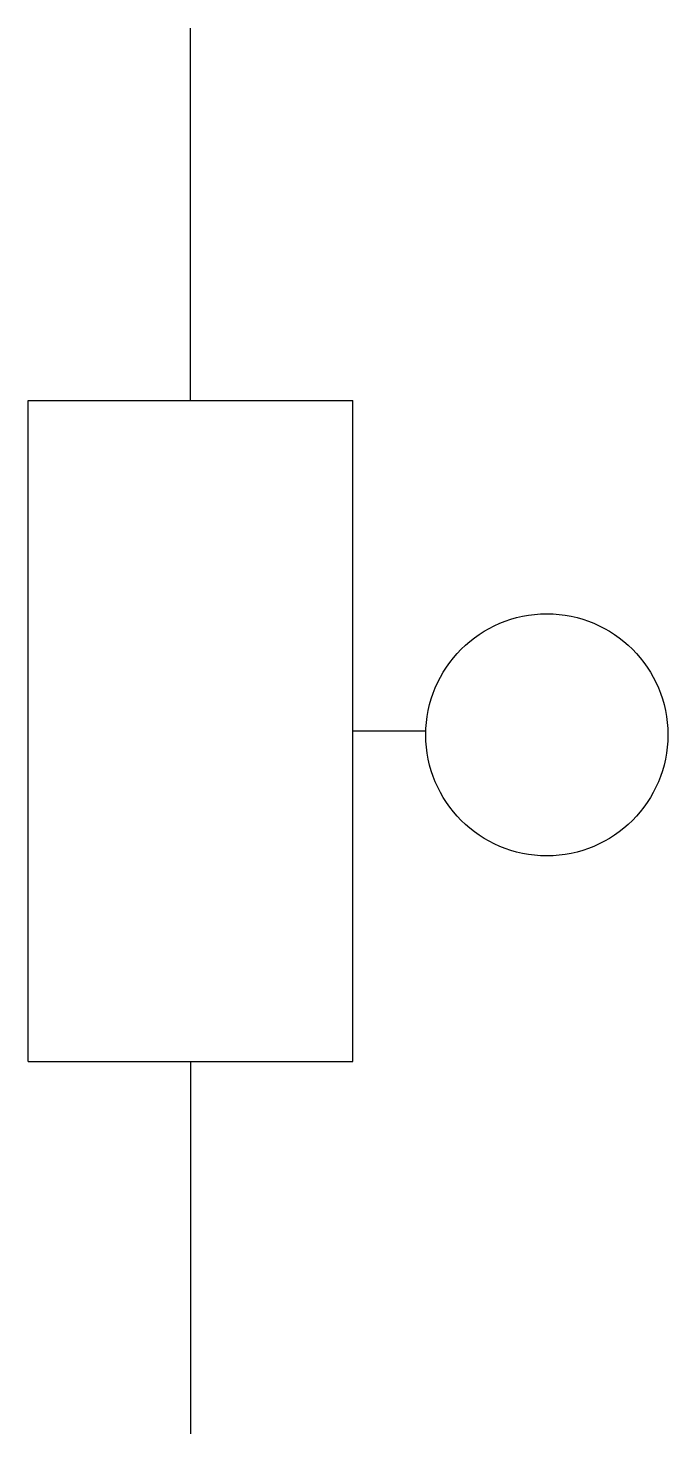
# Model space of a CAD drawing. Header units: metres. Extents: x 88071 to 88572, y -136219 to -135119.
import ezdxf

# ---------------------------------------------------------------- set-up
doc = ezdxf.new("R2010")
doc.units = ezdxf.units.M
doc.layers.add('DET1', color=1, linetype='Continuous')
doc.layers.add('R', color=3, linetype='Continuous')

msp = doc.modelspace()

# ---------------------------------------------------------------- linework, layer by layer
at = {"layer": 'DET1'}
for p, q in [((88197.76, -135410.22), (88197.76, -135118.59)), ((88324.91, -135927.86), (88324.91, -135410.22)), ((88382.05, -135669.04), (88324.91, -135669.04)), ((88197.76, -135927.86), (88197.76, -136219.48))]:
    msp.add_line(p, q, dxfattribs=at)
msp.add_circle((88476.82, -135672.03), 94.82, dxfattribs=at)
at = {"layer": 'R'}
for p, q in [((88070.61, -135410.22), (88324.91, -135410.22)), ((88070.61, -135927.86), (88070.61, -135410.22)), ((88070.61, -135927.86), (88324.91, -135927.86))]:
    msp.add_line(p, q, dxfattribs=at)

doc.saveas('drawing.dxf')
